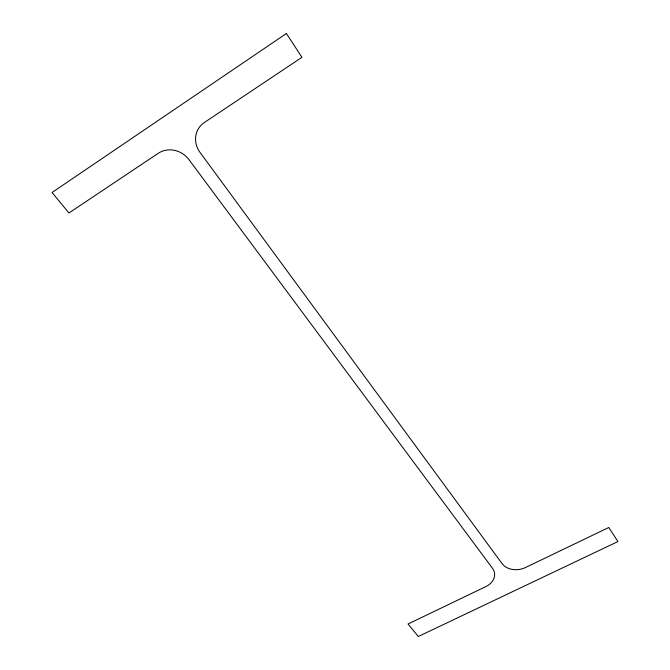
<?xml version="1.0" encoding="UTF-8"?>
<svg xmlns="http://www.w3.org/2000/svg" width="670" height="670" viewBox="0 0 670 670"><rect width="100%" height="100%" fill="white"/><g stroke="black" fill="none" stroke-linecap="round" stroke-linejoin="round"><path stroke-width="1" d="M286.392 33.5L52.051 192.508L68.943 212.985L158.363 153.237A22.244 20.217 33.7 0 1 188.94 159.602L492.483 568.286A17.186 13.199 -7 0 1 485.834 586.602L408.022 624.013L418.323 636.5L617.949 541.544L608.779 527.491L525.439 567.557A17.437 13.467 -9.3 0 1 502.073 563.629L199.97 152.325A22.437 20.929 36.8 0 1 204.317 122.543L301.935 57.319L286.392 33.5"/></g></svg>
